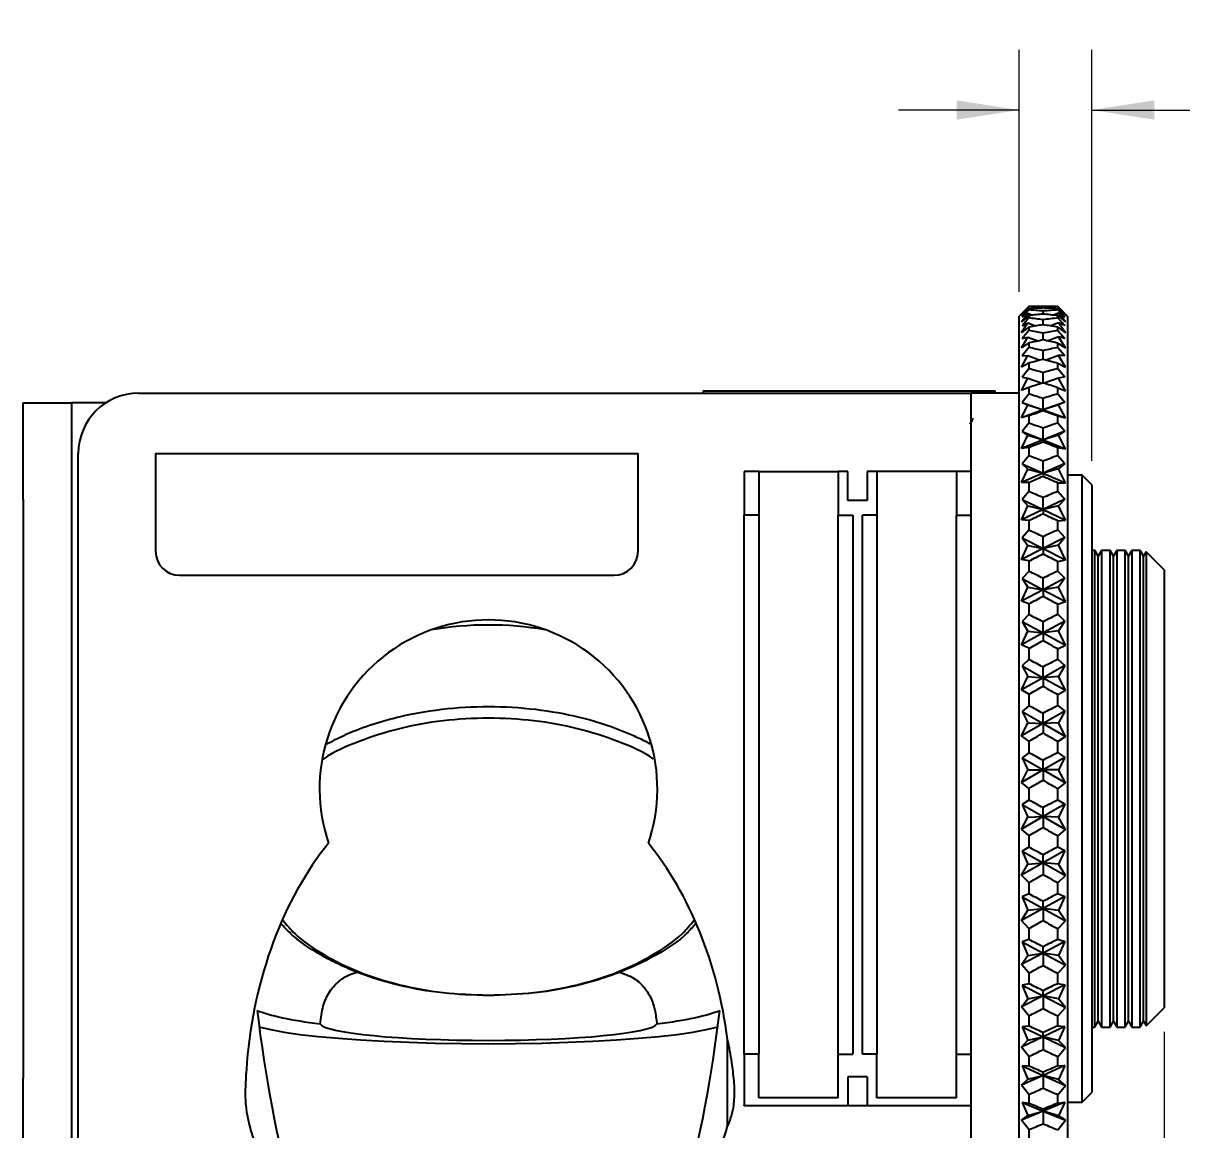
# Model space of a CAD drawing. Header units: inches. Extents: x 2.2 to 21.4, y 0.2 to 16.
# Drawn here: x 13.088 to 15.489, y 6.614 to 8.908 of the extents above; entities that cross this region are included whole.
import ezdxf

# ---------------------------------------------------------------- set-up
doc = ezdxf.new("R2010")
doc.units = ezdxf.units.IN
doc.header["$MEASUREMENT"] = 0
doc.styles.add('SLDTEXTSTYLE0', font='TXT', dxfattribs={"width": 0.75})
doc.dimstyles.new('SLDDIMSTYLE1', dxfattribs={"dimtxt": 0.125, "dimasz": 0.13, "dimexe": 0, "dimexo": 0.0625, "dimgap": 0.03125, "dimtad": 0, "dimtih": 1, "dimtoh": 1, "dimdec": 3, "dimrnd": 1e-09, "dimzin": 4, "dimdsep": 46, "dimtxsty": 'SLDTEXTSTYLE0', "dimsah": 1, "dimcen": 0.09, "dimadec": 0, "dimazin": 1, "dimtfac": 1, "dimtdec": 3, "dimtofl": 0, "dimtmove": 0, "dimatfit": 3, "dimfxl": 1, "dimfrac": 2, "dimtolj": 1, "dimtzin": 12, "dimarcsym": 0})
doc.dimstyles.new('SLDDIMSTYLE2', dxfattribs={"dimtxt": 0.125, "dimasz": 0.13, "dimexe": 0, "dimexo": 0.0625, "dimgap": 0.03125, "dimtad": 0, "dimtih": 1, "dimtoh": 1, "dimdec": 3, "dimrnd": 1e-09, "dimzin": 4, "dimdsep": 46, "dimtxsty": 'SLDTEXTSTYLE0', "dimsah": 1, "dimcen": 0.09, "dimadec": 0, "dimazin": 1, "dimtfac": 1, "dimtdec": 3, "dimtmove": 0, "dimatfit": 0, "dimfxl": 1, "dimfrac": 2, "dimtolj": 1, "dimtzin": 12, "dimarcsym": 0})

# ---------------------------------------------------------------- blocks, each defined once
blk = doc.blocks.new('_D_5')
at = {"color": 7, "linetype": 'Continuous', "lineweight": 18}
for p, q in [((15.4524, 6.8171), (15.4524, 5.89)), ((15.1524, 6.2411), (15.1524, 5.89)), ((15.8214, 6.195), (15.7833, 6.195)), ((15.7833, 6.195), (15.7833, 5.9966)), ((16.4571, 6.195), (16.4952, 6.195)), ((16.4952, 6.195), (16.4952, 5.9966)), ((15.1524, 6.015), (15.4524, 6.015)), ((15.4524, 6.015), (15.6737, 6.015)), ((15.7833, 5.9966), (15.8214, 5.9966)), ((16.4952, 5.9966), (16.4571, 5.9966))]:
    blk.add_line(p, q, dxfattribs=at)
for points in [[(15.1524, 6.015), (15.2824, 5.995), (15.2824, 6.035)], [(15.4524, 6.015), (15.3224, 6.035), (15.3224, 5.995)]]:
    blk.add_solid(points, dxfattribs=at)
at = {"color": 7, "linetype": 'Continuous', "lineweight": 18, "char_height": 0.125, "attachment_point": 1, "style": 'SLDTEXTSTYLE0'}
for s, insert in [('7.62mm', (15.8214, 6.1577)), ('.300in', (15.9102, 5.9707))]:
    blk.add_mtext(s, dxfattribs=dict(at, insert=insert))
blk = doc.blocks.new('_D_6')
at = {"color": 7, "linetype": 'Continuous', "lineweight": 18}
for p, q in [((15.6615, 8.9083), (15.6234, 8.9083)), ((15.6234, 8.9083), (15.6234, 8.7098)), ((16.2973, 8.9083), (16.3354, 8.9083)), ((16.3354, 8.9083), (16.3354, 8.7098)), ((15.1524, 8.3511), (15.1524, 8.8532)), ((15.3024, 8.0011), (15.3024, 8.8532)), ((15.1524, 8.7282), (14.9024, 8.7282)), ((15.3024, 8.7282), (15.5138, 8.7282)), ((15.6234, 8.7098), (15.6615, 8.7098)), ((16.3354, 8.7098), (16.2973, 8.7098))]:
    blk.add_line(p, q, dxfattribs=at)
for points in [[(15.1524, 8.7282), (15.0224, 8.7482), (15.0224, 8.7082)], [(15.3024, 8.7282), (15.4324, 8.7082), (15.4324, 8.7482)]]:
    blk.add_solid(points, dxfattribs=at)
at = {"color": 7, "linetype": 'Continuous', "lineweight": 18, "char_height": 0.125, "attachment_point": 1, "style": 'SLDTEXTSTYLE0'}
for s, insert in [('3.81mm', (15.6615, 8.871)), ('.150in', (15.7503, 8.6839))]:
    blk.add_mtext(s, dxfattribs=dict(at, insert=insert))

msp = doc.modelspace()

# ---------------------------------------------------------------- linework, layer by layer
at = {"color": 7, "linetype": 'Continuous', "lineweight": 25}
for p, q in [((15.1724, 8.3211), (15.1524, 8.3011)), ((15.1568, 8.302), (15.1704, 8.3173)), ((15.1724, 8.3164), (15.1568, 8.302)), ((15.1724, 8.3209), (15.1583, 8.3064)), ((15.1583, 8.3064), (15.1704, 8.3173)), ((15.1724, 8.3137), (15.1583, 8.2985)), ((15.1704, 8.3173), (15.1726, 8.3164)), ((15.2324, 8.3211), (15.1724, 8.3211)), ((15.1724, 8.3211), (15.1724, 8.3209)), ((15.1724, 8.3164), (15.1724, 8.3137)), ((15.2017, 8.3179), (15.2017, 8.3204)), ((15.2017, 8.3052), (15.2017, 8.3117)), ((15.234, 8.3178), (15.2307, 8.3164)), ((15.2524, 8.3011), (15.2324, 8.3211)), ((15.2324, 8.3209), (15.2324, 8.3211)), ((15.2324, 8.3209), (15.2465, 8.3065)), ((15.2324, 8.3138), (15.2324, 8.3163)), ((15.2324, 8.3163), (15.248, 8.3019)), ((15.2324, 8.3138), (15.2465, 8.2987)), ((15.248, 8.3019), (15.234, 8.3178)), ((15.2465, 8.3065), (15.234, 8.3178)), ((15.1524, 8.1411), (15.1524, 8.3011)), ((15.1568, 8.2891), (15.1704, 8.3068)), ((15.1724, 8.3021), (15.1568, 8.2891)), ((15.1568, 8.2669), (15.1704, 8.2867)), ((15.1583, 8.2985), (15.1704, 8.3068)), ((15.1724, 8.2971), (15.1583, 8.2811)), ((15.1583, 8.2811), (15.1704, 8.2867)), ((15.1704, 8.3068), (15.1798, 8.3029)), ((15.1704, 8.2867), (15.1858, 8.2805)), ((15.1724, 8.3021), (15.1724, 8.2971)), ((15.2017, 8.2831), (15.2017, 8.2935)), ((15.234, 8.2872), (15.2175, 8.2805)), ((15.234, 8.3072), (15.2235, 8.3029)), ((15.2324, 8.2972), (15.2324, 8.3019)), ((15.2324, 8.3019), (15.248, 8.2889)), ((15.2324, 8.2972), (15.2465, 8.2814)), ((15.248, 8.2889), (15.234, 8.3072)), ((15.2465, 8.2987), (15.234, 8.3072)), ((15.248, 8.2666), (15.234, 8.2872)), ((15.2465, 8.2814), (15.234, 8.2872)), ((15.2524, 8.3011), (15.2524, 6.3411)), ((15.1724, 8.2783), (15.1568, 8.2669)), ((15.1724, 8.271), (15.1583, 8.2545)), ((15.1724, 8.2783), (15.1724, 8.271)), ((15.2017, 8.2517), (15.2017, 8.266)), ((15.2324, 8.2713), (15.2324, 8.2781)), ((15.2324, 8.2781), (15.248, 8.2666)), ((15.2324, 8.2713), (15.2465, 8.2548)), ((15.1568, 8.2355), (15.1704, 8.2574)), ((15.1724, 8.2453), (15.1568, 8.2355)), ((15.1583, 8.2545), (15.1704, 8.2574)), ((15.1704, 8.2574), (15.191, 8.2494)), ((15.1724, 8.2453), (15.1724, 8.2358)), ((15.234, 8.2578), (15.2124, 8.2494)), ((15.2324, 8.2361), (15.2324, 8.245)), ((15.2324, 8.245), (15.248, 8.2352)), ((15.2324, 8.2361), (15.2465, 8.2193)), ((15.248, 8.2352), (15.234, 8.2578)), ((15.2465, 8.2548), (15.234, 8.2578)), ((15.1568, 8.1954), (15.1704, 8.219)), ((15.1724, 8.2358), (15.1583, 8.2189)), ((15.1583, 8.2189), (15.1704, 8.219)), ((15.1704, 8.219), (15.1955, 8.2096)), ((15.2017, 8.2113), (15.2017, 8.2293)), ((15.234, 8.2194), (15.2078, 8.2096)), ((15.248, 8.195), (15.234, 8.2194)), ((15.2465, 8.2193), (15.234, 8.2194)), ((15.1724, 8.2035), (15.1568, 8.1954)), ((15.1724, 8.1918), (15.1583, 8.1747)), ((15.1724, 8.2035), (15.1724, 8.1918)), ((15.2324, 8.1921), (15.2324, 8.2031)), ((15.2324, 8.2031), (15.248, 8.195)), ((15.2324, 8.1921), (15.2465, 8.1751)), ((15.1568, 8.1468), (15.1704, 8.172)), ((15.1583, 8.1747), (15.1704, 8.172)), ((15.1704, 8.172), (15.1997, 8.1617)), ((15.2017, 8.1623), (15.2017, 8.1839)), ((15.234, 8.1724), (15.2037, 8.1617)), ((15.2465, 8.1751), (15.234, 8.1724)), ((15.248, 8.1464), (15.234, 8.1724)), ((13.3274, 8.1411), (13.9598, 8.1411)), ((14.145, 8.1411), (15.0524, 8.1411)), ((14.4974, 8.1461), (14.4974, 8.1411)), ((14.4974, 8.1461), (14.5474, 8.1461)), ((14.5474, 8.1461), (15.1024, 8.1461)), ((15.0524, 8.0161), (15.0524, 8.1411)), ((15.1524, 8.1411), (15.0524, 8.1411)), ((15.1024, 8.1411), (15.1024, 8.1461)), ((15.1524, 8.0161), (15.1524, 8.1411)), ((15.1724, 8.1531), (15.1568, 8.1468)), ((15.1724, 8.1531), (15.1724, 8.1393)), ((15.2324, 8.1398), (15.2324, 8.1526)), ((15.2324, 8.1526), (15.248, 8.1464)), ((15.2324, 8.1398), (15.2465, 8.1228)), ((13.0881, 7.9211), (13.0881, 8.1211)), ((13.0881, 8.1211), (13.1881, 8.1211)), ((13.1881, 8.1211), (13.1881, 7.9211)), ((13.2247, 8.1211), (13.1881, 8.1211)), ((13.2596, 8.1211), (13.2247, 8.1211)), ((15.1568, 8.0903), (15.1704, 8.1168)), ((15.1724, 8.1393), (15.1583, 8.1222)), ((15.1583, 8.1222), (15.1704, 8.1168)), ((15.1583, 8.1222), (15.2017, 8.1065)), ((15.1704, 8.1168), (15.2017, 8.1065)), ((15.2017, 8.1065), (15.2017, 8.1302)), ((15.2465, 8.1228), (15.2017, 8.1065)), ((15.234, 8.1171), (15.2017, 8.1065)), ((15.2465, 8.1228), (15.234, 8.1171)), ((15.248, 8.0898), (15.234, 8.1171)), ((15.2017, 8.1065), (15.1568, 8.0903)), ((15.1724, 8.0947), (15.1568, 8.0903)), ((15.1724, 8.0947), (15.1724, 8.0791)), ((15.2017, 8.1065), (15.2017, 8.1053)), ((15.2017, 8.1065), (15.248, 8.0898)), ((15.2324, 8.0796), (15.2324, 8.0942)), ((15.2324, 8.0942), (15.248, 8.0898)), ((15.1724, 8.0791), (15.1583, 8.062)), ((15.2017, 8.0445), (15.2017, 8.0687)), ((15.2324, 8.0796), (15.2465, 8.0626)), ((15.1568, 8.0264), (15.1704, 8.0539)), ((15.2017, 8.0445), (15.1568, 8.0264)), ((15.1583, 8.062), (15.1704, 8.0539)), ((15.1583, 8.062), (15.2017, 8.0445)), ((15.1704, 8.0539), (15.2017, 8.0445)), ((15.2465, 8.0626), (15.2017, 8.0445)), ((15.234, 8.0542), (15.2017, 8.0445)), ((15.2017, 8.0445), (15.2017, 8.0407)), ((15.2017, 8.0445), (15.248, 8.0258)), ((15.2465, 8.0626), (15.234, 8.0542)), ((15.248, 8.0258), (15.234, 8.0542)), ((15.1724, 8.0289), (15.1568, 8.0264)), ((15.1724, 8.0289), (15.1724, 8.0115)), ((15.2324, 8.012), (15.2324, 8.0283)), ((15.2324, 8.0283), (15.248, 8.0258)), ((13.2024, 6.7537), (13.2024, 8.0161)), ((13.3624, 8.0161), (13.3624, 7.8136)), ((13.3624, 8.0161), (14.3624, 8.0161)), ((14.3624, 7.8136), (14.3624, 8.0161)), ((15.0524, 6.7535), (15.0524, 8.0161)), ((15.0524, 7.9786), (15.0524, 8.0161)), ((15.1524, 6.7535), (15.1524, 8.0161)), ((15.1724, 8.0115), (15.1583, 7.9947)), ((15.2017, 7.9755), (15.2017, 8)), ((15.2324, 8.012), (15.2465, 7.9954)), ((14.6124, 7.9786), (14.5824, 7.9786)), ((14.5824, 7.9786), (14.5824, 7.8886)), ((14.6124, 7.9786), (14.6124, 7.8886)), ((14.6124, 7.9786), (14.7774, 7.9786)), ((14.7774, 7.9786), (14.7774, 7.8886)), ((14.7974, 7.9786), (14.7774, 7.9786)), ((14.7974, 7.9186), (14.7974, 7.9786)), ((14.8374, 7.9786), (14.8374, 7.9186)), ((15.0524, 7.9786), (14.8374, 7.9786)), ((14.8574, 7.9786), (14.8574, 7.8886)), ((15.0224, 7.9786), (15.0224, 7.8886)), ((15.1568, 7.9557), (15.1704, 7.984)), ((15.2017, 7.9755), (15.1568, 7.9557)), ((15.1583, 7.9947), (15.1704, 7.984)), ((15.1583, 7.9947), (15.2017, 7.9755)), ((15.1704, 7.984), (15.2017, 7.9755)), ((15.2465, 7.9954), (15.2017, 7.9755)), ((15.234, 7.9843), (15.2017, 7.9755)), ((15.2017, 7.9755), (15.2017, 7.9691)), ((15.2017, 7.9755), (15.248, 7.955)), ((15.2465, 7.9954), (15.234, 7.9843)), ((15.248, 7.955), (15.234, 7.9843)), ((15.1724, 7.9562), (15.1568, 7.9557)), ((15.1724, 7.9562), (15.1724, 7.9372)), ((15.2324, 7.9379), (15.2324, 7.9555)), ((15.2324, 7.9555), (15.248, 7.955)), ((15.2824, 7.9711), (15.2524, 7.9711)), ((15.3024, 7.9511), (15.2824, 7.9711)), ((15.2824, 6.6711), (15.2824, 7.9711)), ((15.3024, 7.9511), (15.3024, 6.6911)), ((15.1724, 7.9372), (15.1583, 7.9209)), ((15.2017, 7.9003), (15.2017, 7.9248)), ((15.2324, 7.9379), (15.2465, 7.9216)), ((13.0881, 7.9211), (13.0881, 6.7211)), ((13.1881, 7.9211), (13.1881, 6.7211)), ((14.8374, 7.9186), (14.7974, 7.9186)), ((15.1568, 7.8789), (15.1704, 7.9077)), ((15.2017, 7.9003), (15.1568, 7.8789)), ((15.1583, 7.9209), (15.1704, 7.9077)), ((15.1583, 7.9209), (15.2017, 7.9003)), ((15.1704, 7.9077), (15.2017, 7.9003)), ((15.2465, 7.9216), (15.2017, 7.9003)), ((15.234, 7.9079), (15.2017, 7.9003)), ((15.2017, 7.9003), (15.2017, 7.8914)), ((15.2017, 7.9003), (15.248, 7.8782)), ((15.2465, 7.9216), (15.234, 7.9079)), ((15.248, 7.8782), (15.234, 7.9079)), ((14.5824, 7.8786), (14.5824, 7.8886)), ((14.6124, 7.8886), (14.5824, 7.8886)), ((14.5824, 6.7806), (14.5824, 7.8786)), ((14.6124, 7.8886), (14.6124, 7.8786)), ((14.6124, 7.8786), (14.6124, 6.7806)), ((14.7774, 7.8786), (14.7774, 7.8886)), ((14.7774, 7.8886), (14.8074, 7.8886)), ((14.7774, 6.7806), (14.7774, 7.8786)), ((14.8074, 7.8886), (14.8074, 7.8786)), ((14.8074, 7.8786), (14.8074, 6.7806)), ((14.8274, 7.8786), (14.8274, 7.8886)), ((14.8574, 7.8886), (14.8274, 7.8886)), ((14.8274, 6.7806), (14.8274, 7.8786)), ((14.8574, 7.8886), (14.8574, 7.8786)), ((14.8574, 7.8786), (14.8574, 6.7806)), ((15.0224, 7.8786), (15.0224, 7.8886)), ((15.0224, 7.8886), (15.0524, 7.8886)), ((15.0224, 6.7806), (15.0224, 7.8786)), ((15.1724, 7.8774), (15.1568, 7.8789)), ((15.1724, 7.8774), (15.1724, 7.8571)), ((15.2324, 7.8767), (15.248, 7.8782)), ((15.2324, 7.8577), (15.2324, 7.8767)), ((15.1724, 7.8571), (15.1583, 7.8414)), ((15.2324, 7.8577), (15.2465, 7.8421)), ((15.1583, 7.8414), (15.1704, 7.8257)), ((15.1583, 7.8414), (15.2017, 7.8194)), ((15.2017, 7.8194), (15.2017, 7.8437)), ((15.2465, 7.8421), (15.2017, 7.8194)), ((15.2465, 7.8421), (15.234, 7.8259)), ((15.1568, 7.7967), (15.1704, 7.8257)), ((15.2017, 7.8194), (15.1568, 7.7967)), ((15.1704, 7.8257), (15.2017, 7.8194)), ((15.234, 7.8259), (15.2017, 7.8194)), ((15.2017, 7.8194), (15.2017, 7.8081)), ((15.2017, 7.8194), (15.248, 7.7959)), ((15.248, 7.7959), (15.234, 7.8259)), ((15.3092, 7.8151), (15.3024, 7.8151)), ((15.3162, 7.8031), (15.3092, 7.8151)), ((15.3092, 6.8271), (15.3092, 7.8151)), ((15.3231, 7.8151), (15.3162, 7.8031)), ((15.3405, 7.8151), (15.3231, 7.8151)), ((15.3231, 7.8151), (15.3231, 7.3211)), ((15.3474, 7.8031), (15.3405, 7.8151)), ((15.3405, 6.8271), (15.3405, 7.8151)), ((15.3543, 7.8151), (15.3474, 7.8031)), ((15.3717, 7.8151), (15.3543, 7.8151)), ((15.3543, 7.8151), (15.3543, 7.3211)), ((15.3787, 7.8031), (15.3717, 7.8151)), ((15.3717, 6.8271), (15.3717, 7.8151)), ((15.3856, 7.8151), (15.3787, 7.8031)), ((15.403, 7.8151), (15.3856, 7.8151)), ((15.3856, 7.8151), (15.3856, 7.3211)), ((15.4099, 7.8031), (15.403, 7.8151)), ((15.403, 6.8271), (15.403, 7.8151)), ((15.4152, 7.8123), (15.4099, 7.8031)), ((15.4524, 7.7751), (15.4152, 7.8123)), ((15.4152, 7.8123), (15.4152, 7.3211)), ((15.1724, 7.7933), (15.1568, 7.7967)), ((15.1724, 7.7933), (15.1724, 7.7717)), ((15.2324, 7.7925), (15.248, 7.7959)), ((15.2324, 7.7724), (15.2324, 7.7925)), ((15.3162, 6.8391), (15.3162, 7.8031)), ((15.3474, 6.8391), (15.3474, 7.8031)), ((15.3787, 6.8391), (15.3787, 7.8031)), ((15.4099, 6.8391), (15.4099, 7.8031)), ((13.4124, 7.7636), (14.3124, 7.7636)), ((15.1724, 7.7717), (15.1583, 7.7568)), ((15.1583, 7.7568), (15.1704, 7.7389)), ((15.1583, 7.7568), (15.2017, 7.7337)), ((15.2017, 7.7337), (15.2017, 7.7577)), ((15.2465, 7.7575), (15.2017, 7.7337)), ((15.2324, 7.7724), (15.2465, 7.7575)), ((15.2465, 7.7575), (15.234, 7.7391)), ((15.4524, 7.7751), (15.4524, 7.3211)), ((15.1568, 7.7099), (15.1704, 7.7389)), ((15.2017, 7.7337), (15.1568, 7.7099)), ((15.1704, 7.7389), (15.2017, 7.7337)), ((15.234, 7.7391), (15.2017, 7.7337)), ((15.2017, 7.7337), (15.2017, 7.7201)), ((15.2017, 7.7337), (15.248, 7.7091)), ((15.248, 7.7091), (15.234, 7.7391)), ((15.1724, 7.7046), (15.1568, 7.7099)), ((15.2324, 7.7038), (15.248, 7.7091)), ((15.1724, 7.7046), (15.1724, 7.6821)), ((15.2324, 7.6828), (15.2324, 7.7038)), ((15.1724, 7.6821), (15.1583, 7.668)), ((15.1583, 7.668), (15.1704, 7.648)), ((15.1583, 7.668), (15.2017, 7.6441)), ((15.2465, 7.6688), (15.2017, 7.6441)), ((15.2017, 7.6441), (15.2017, 7.6674)), ((15.2324, 7.6828), (15.2465, 7.6688)), ((15.2465, 7.6688), (15.234, 7.6482)), ((15.1568, 7.6194), (15.1704, 7.648)), ((15.2017, 7.6441), (15.1568, 7.6194)), ((15.1704, 7.648), (15.2017, 7.6441)), ((15.234, 7.6482), (15.2017, 7.6441)), ((15.2017, 7.6441), (15.2017, 7.6283)), ((15.2017, 7.6441), (15.248, 7.6186)), ((15.248, 7.6186), (15.234, 7.6482)), ((15.1724, 7.6123), (15.1568, 7.6194)), ((15.1724, 7.6123), (15.1724, 7.5889)), ((15.2324, 7.6114), (15.248, 7.6186)), ((15.1724, 7.5889), (15.1583, 7.5759)), ((15.2324, 7.5897), (15.2324, 7.6114)), ((15.2324, 7.5897), (15.2465, 7.5767)), ((15.1583, 7.5759), (15.1704, 7.554)), ((15.1583, 7.5759), (15.2017, 7.5513)), ((15.2465, 7.5767), (15.2017, 7.5513)), ((15.2017, 7.5513), (15.2017, 7.5737)), ((15.2465, 7.5767), (15.234, 7.5541)), ((15.1568, 7.526), (15.1704, 7.554)), ((15.2017, 7.5513), (15.1568, 7.526)), ((15.1704, 7.554), (15.2017, 7.5513)), ((15.234, 7.5541), (15.2017, 7.5513)), ((15.2017, 7.5513), (15.2017, 7.5336)), ((15.2017, 7.5513), (15.248, 7.5252)), ((15.248, 7.5252), (15.234, 7.5541)), ((15.1724, 7.5171), (15.1568, 7.526)), ((15.1724, 7.5171), (15.1724, 7.4932)), ((15.2324, 7.5162), (15.248, 7.5252)), ((15.2324, 7.494), (15.2324, 7.5162)), ((15.1724, 7.4932), (15.1583, 7.4813)), ((15.2324, 7.494), (15.2465, 7.4821)), ((15.1583, 7.4813), (15.1704, 7.4578)), ((15.1583, 7.4813), (15.2017, 7.4564)), ((15.2465, 7.4821), (15.2017, 7.4564)), ((15.2017, 7.4564), (15.2017, 7.4777)), ((15.2465, 7.4821), (15.234, 7.4579)), ((15.1568, 7.4306), (15.1704, 7.4578)), ((15.2017, 7.4564), (15.1568, 7.4306)), ((15.1704, 7.4578), (15.2017, 7.4564)), ((15.234, 7.4579), (15.2017, 7.4564)), ((15.2017, 7.4564), (15.2017, 7.4368)), ((15.2017, 7.4564), (15.248, 7.4298)), ((15.248, 7.4298), (15.234, 7.4579)), ((15.1724, 7.42), (15.1568, 7.4306)), ((15.1724, 7.42), (15.1724, 7.3958)), ((15.2324, 7.4192), (15.248, 7.4298)), ((15.1724, 7.3958), (15.1583, 7.3852)), ((15.2324, 7.3966), (15.2324, 7.4192)), ((15.2324, 7.3966), (15.2465, 7.386)), ((15.1583, 7.3852), (15.1704, 7.3603)), ((15.1583, 7.3852), (15.2017, 7.3601)), ((15.2465, 7.386), (15.2017, 7.3601)), ((15.2017, 7.3601), (15.2017, 7.3801)), ((15.2465, 7.386), (15.234, 7.3603)), ((15.1568, 7.3342), (15.1704, 7.3603)), ((15.2017, 7.3601), (15.1568, 7.3342)), ((15.1704, 7.3603), (15.2017, 7.3601)), ((15.234, 7.3603), (15.2017, 7.3601)), ((15.2017, 7.3601), (15.2017, 7.3389)), ((15.2017, 7.3601), (15.248, 7.3334)), ((15.248, 7.3334), (15.234, 7.3603)), ((15.1724, 7.322), (15.1568, 7.3342)), ((15.2324, 7.3212), (15.248, 7.3334)), ((15.1724, 7.322), (15.1724, 7.2977)), ((15.2324, 7.2985), (15.2324, 7.3212)), ((15.3231, 7.3211), (15.3231, 6.8271)), ((15.3543, 7.3211), (15.3543, 6.8271)), ((15.3856, 7.3211), (15.3856, 6.8271)), ((15.4152, 7.3211), (15.4152, 6.8299)), ((15.4524, 7.3211), (15.4524, 6.8671)), ((15.1724, 7.2977), (15.1583, 7.2884)), ((15.1583, 7.2884), (15.1704, 7.2623)), ((15.1583, 7.2884), (15.2017, 7.2635)), ((15.2465, 7.2893), (15.2017, 7.2635)), ((15.2017, 7.2635), (15.2017, 7.282)), ((15.2324, 7.2985), (15.2465, 7.2893)), ((15.2465, 7.2893), (15.234, 7.2623)), ((15.2017, 7.2635), (15.1568, 7.2377)), ((15.1568, 7.2377), (15.1704, 7.2623)), ((15.1704, 7.2623), (15.2017, 7.2635)), ((15.2017, 7.2635), (15.2017, 7.2408)), ((15.2017, 7.2635), (15.248, 7.2368)), ((15.234, 7.2623), (15.2017, 7.2635)), ((15.248, 7.2368), (15.234, 7.2623)), ((15.1724, 7.224), (15.1568, 7.2377)), ((15.2324, 7.2231), (15.248, 7.2368)), ((15.1724, 7.224), (15.1724, 7.1998)), ((15.2324, 7.2006), (15.2324, 7.2231)), ((15.1724, 7.1998), (15.1583, 7.192)), ((15.1583, 7.192), (15.1704, 7.165)), ((15.1583, 7.192), (15.2017, 7.1674)), ((15.2465, 7.1928), (15.2017, 7.1674)), ((15.2017, 7.1674), (15.2017, 7.1842)), ((15.2324, 7.2006), (15.2465, 7.1928)), ((15.2465, 7.1928), (15.234, 7.1649)), ((15.2017, 7.1674), (15.1568, 7.1419)), ((15.1568, 7.1419), (15.1704, 7.165)), ((15.1704, 7.165), (15.2017, 7.1674)), ((15.2017, 7.1674), (15.2017, 7.1435)), ((15.2017, 7.1674), (15.248, 7.1411)), ((15.234, 7.1649), (15.2017, 7.1674)), ((15.248, 7.1411), (15.234, 7.1649)), ((15.1724, 7.1269), (15.1568, 7.1419)), ((15.2324, 7.1261), (15.248, 7.1411)), ((15.1724, 7.1269), (15.1724, 7.1031)), ((15.2324, 7.1039), (15.2324, 7.1261)), ((15.1724, 7.1031), (15.1583, 7.0968)), ((15.1583, 7.0968), (15.1704, 7.0691)), ((15.1583, 7.0968), (15.2017, 7.0728)), ((15.2465, 7.0976), (15.2017, 7.0728)), ((15.2017, 7.0728), (15.2017, 7.0878)), ((15.2324, 7.1039), (15.2465, 7.0976)), ((15.2465, 7.0976), (15.234, 7.069)), ((15.2017, 7.0728), (15.1568, 7.0479)), ((15.1568, 7.0479), (15.1704, 7.0691)), ((15.1704, 7.0691), (15.2017, 7.0728)), ((15.234, 7.069), (15.2017, 7.0728)), ((15.2017, 7.0728), (15.2017, 7.0479)), ((15.2017, 7.0728), (15.248, 7.0471)), ((15.248, 7.0471), (15.234, 7.069)), ((15.1724, 7.0317), (15.1568, 7.0479)), ((15.2324, 7.0309), (15.248, 7.0471)), ((15.1724, 7.0317), (15.1724, 7.0085)), ((15.2324, 7.0092), (15.2324, 7.0309)), ((15.1724, 7.0085), (15.1583, 7.0038)), ((15.1583, 7.0038), (15.1704, 6.9757)), ((15.1583, 7.0038), (15.2017, 6.9806)), ((15.2465, 7.0046), (15.2017, 6.9806)), ((15.2017, 6.9806), (15.2017, 6.9936)), ((15.2324, 7.0092), (15.2465, 7.0046)), ((15.2465, 7.0046), (15.234, 6.9755)), ((15.2017, 6.9806), (15.1568, 6.9565)), ((15.1568, 6.9565), (15.1704, 6.9757)), ((15.1704, 6.9757), (15.2017, 6.9806)), ((15.234, 6.9755), (15.2017, 6.9806)), ((15.2017, 6.9806), (15.2017, 6.9549)), ((15.2017, 6.9806), (15.248, 6.9557)), ((15.248, 6.9557), (15.234, 6.9755)), ((15.1724, 6.9393), (15.1568, 6.9565)), ((15.1724, 6.9393), (15.1724, 6.9169)), ((15.2324, 6.9385), (15.248, 6.9557)), ((15.1724, 6.9169), (15.1583, 6.9139)), ((15.2324, 6.9176), (15.2324, 6.9385)), ((15.2324, 6.9176), (15.2465, 6.9146)), ((15.2017, 6.8916), (15.1568, 6.8687)), ((15.1583, 6.9139), (15.1704, 6.8856)), ((15.1583, 6.9139), (15.2017, 6.8916)), ((15.1704, 6.8856), (15.2017, 6.8916)), ((15.2465, 6.9146), (15.2017, 6.8916)), ((15.2017, 6.8916), (15.2017, 6.9026)), ((15.234, 6.8854), (15.2017, 6.8916)), ((15.2017, 6.8916), (15.2017, 6.8654)), ((15.2017, 6.8916), (15.248, 6.8679)), ((15.2465, 6.9146), (15.234, 6.8854)), ((15.1568, 6.8687), (15.1704, 6.8856)), ((15.1724, 6.8505), (15.1568, 6.8687)), ((15.2324, 6.8498), (15.248, 6.8679)), ((15.248, 6.8679), (15.234, 6.8854)), ((15.1724, 6.8505), (15.1724, 6.8292)), ((15.2324, 6.8299), (15.2324, 6.8498)), ((15.4152, 6.8299), (15.4524, 6.8671)), ((15.1724, 6.8292), (15.1583, 6.8278)), ((15.1583, 6.8278), (15.1704, 6.7997)), ((15.1583, 6.8278), (15.2017, 6.8068)), ((15.2465, 6.8285), (15.2017, 6.8068)), ((15.2324, 6.8299), (15.2465, 6.8285)), ((15.2465, 6.8285), (15.234, 6.7994)), ((15.3024, 6.8271), (15.3092, 6.8271)), ((15.3092, 6.8271), (15.3162, 6.8391)), ((15.3162, 6.8391), (15.3231, 6.8271)), ((15.3231, 6.8271), (15.3405, 6.8271)), ((15.3405, 6.8271), (15.3474, 6.8391)), ((15.3474, 6.8391), (15.3543, 6.8271)), ((15.3543, 6.8271), (15.3717, 6.8271)), ((15.3717, 6.8271), (15.3787, 6.8391)), ((15.3787, 6.8391), (15.3856, 6.8271)), ((15.3856, 6.8271), (15.403, 6.8271)), ((15.403, 6.8271), (15.4099, 6.8391)), ((15.4099, 6.8391), (15.4152, 6.8299)), ((14.5479, 6.6214), (14.5479, 6.8014)), ((15.2017, 6.8068), (15.1568, 6.7852)), ((15.1568, 6.7852), (15.1704, 6.7997)), ((15.1704, 6.7997), (15.2017, 6.8068)), ((15.2017, 6.8068), (15.2017, 6.8156)), ((15.234, 6.7994), (15.2017, 6.8068)), ((15.2017, 6.8068), (15.2017, 6.7804)), ((15.2017, 6.8068), (15.248, 6.7844)), ((15.248, 6.7844), (15.234, 6.7994)), ((14.5824, 6.7706), (14.5824, 6.7806)), ((14.6124, 6.7806), (14.6124, 6.7706)), ((14.7774, 6.7706), (14.7774, 6.7806)), ((14.8074, 6.7806), (14.8074, 6.7706)), ((14.8274, 6.7706), (14.8274, 6.7806)), ((14.8574, 6.7806), (14.8574, 6.7706)), ((15.0224, 6.7706), (15.0224, 6.7806)), ((15.1724, 6.7663), (15.1568, 6.7852)), ((15.2324, 6.7656), (15.248, 6.7844)), ((13.2024, 6.4864), (13.2024, 6.7537)), ((14.6124, 6.7706), (14.5824, 6.7706)), ((14.5824, 6.7706), (14.5824, 6.7537)), ((14.5824, 6.7537), (14.5824, 6.6653)), ((14.6124, 6.6806), (14.6124, 6.7706)), ((14.7774, 6.7706), (14.8074, 6.7706)), ((14.7774, 6.6806), (14.7774, 6.7706)), ((14.8574, 6.7706), (14.8274, 6.7706)), ((14.8574, 6.6806), (14.8574, 6.7706)), ((15.0224, 6.7706), (15.0524, 6.7706)), ((15.0224, 6.6806), (15.0224, 6.7706)), ((15.0524, 6.6651), (15.0524, 6.7535)), ((15.1524, 6.6651), (15.1524, 6.7535)), ((15.1724, 6.7663), (15.1724, 6.7462)), ((15.2465, 6.7472), (15.2017, 6.727)), ((15.2324, 6.7469), (15.2324, 6.7656)), ((15.2324, 6.7469), (15.2465, 6.7472)), ((15.2465, 6.7472), (15.234, 6.7185)), ((14.7974, 6.7236), (14.7974, 6.6636)), ((14.8374, 6.7236), (14.7974, 6.7236)), ((14.8374, 6.7236), (14.8374, 6.6636)), ((15.2017, 6.727), (15.1568, 6.7068)), ((15.1724, 6.7462), (15.1583, 6.7465)), ((15.1583, 6.7465), (15.1704, 6.7188)), ((15.1583, 6.7465), (15.2017, 6.727)), ((15.1704, 6.7188), (15.2017, 6.727)), ((15.2017, 6.727), (15.2017, 6.7334)), ((15.234, 6.7185), (15.2017, 6.727)), ((15.2017, 6.727), (15.2017, 6.7005)), ((15.2017, 6.727), (15.248, 6.7061)), ((13.0881, 6.5211), (13.0881, 6.7211)), ((13.1881, 6.7211), (13.1881, 6.5211)), ((15.1568, 6.7068), (15.1704, 6.7188)), ((15.1724, 6.6874), (15.1568, 6.7068)), ((15.2324, 6.6868), (15.248, 6.7061)), ((15.248, 6.7061), (15.234, 6.7185)), ((14.7774, 6.6806), (14.6124, 6.6806)), ((15.0224, 6.6806), (14.8574, 6.6806)), ((15.1724, 6.6874), (15.1724, 6.6688)), ((15.2324, 6.6694), (15.2324, 6.6868)), ((15.2824, 6.6711), (15.3024, 6.6911)), ((14.5824, 6.6636), (14.5824, 6.6653)), ((14.7974, 6.6636), (14.5824, 6.6636)), ((14.8374, 6.6636), (14.7974, 6.6636)), ((15.0524, 6.6636), (14.8374, 6.6636)), ((15.0524, 6.3667), (15.0524, 6.6651)), ((15.1524, 6.3667), (15.1524, 6.6651)), ((15.2017, 6.6529), (15.1568, 6.6344)), ((15.1724, 6.6688), (15.1583, 6.6708)), ((15.1583, 6.6708), (15.1704, 6.6437)), ((15.1583, 6.6708), (15.2017, 6.6529)), ((15.1704, 6.6437), (15.2017, 6.6529)), ((15.2465, 6.6714), (15.2017, 6.6529)), ((15.2017, 6.6529), (15.2017, 6.657)), ((15.234, 6.6434), (15.2017, 6.6529)), ((15.2017, 6.6529), (15.2017, 6.6267)), ((15.2017, 6.6529), (15.248, 6.6338)), ((15.2324, 6.6694), (15.2465, 6.6714)), ((15.2465, 6.6714), (15.234, 6.6434)), ((15.2524, 6.6711), (15.2824, 6.6711)), ((15.1568, 6.6344), (15.1704, 6.6437)), ((15.1724, 6.6146), (15.1568, 6.6344)), ((15.2324, 6.614), (15.248, 6.6338)), ((15.248, 6.6338), (15.234, 6.6434)), ((15.1724, 6.6146), (15.1724, 6.5976))]:
    msp.add_line(p, q, dxfattribs=at)
at = {"color": 7, "linetype": 'Continuous', "lineweight": 25, "flags": 128}
msp.add_lwpolyline([(13.5773, 6.8277), (13.5792, 6.8271), (13.6013, 6.8218), (13.6289, 6.8167), (13.6618, 6.812), (13.6994, 6.8077), (13.7414, 6.8038), (13.7871, 6.8005), (13.8362, 6.7977), (13.8879, 6.7955), (13.9416, 6.7939), (13.9967, 6.7929), (14.0524, 6.7926), (14.1082, 6.7929), (14.1632, 6.7939), (14.217, 6.7955), (14.2686, 6.7977), (14.3177, 6.8005), (14.3635, 6.8038), (14.4054, 6.8077), (14.4431, 6.812), (14.4759, 6.8167), (14.5035, 6.8218), (14.5256, 6.8271), (14.5276, 6.8277)], dxfattribs=at)
at = {"color": 7, "linetype": 'Continuous', "lineweight": 25}
for centre, radius, start, end in [((13.3274, 8.0161), 0.125, 90, 180), ((13.4124, 7.8136), 0.05, 180, 270), ((14.3124, 7.8136), 0.05, 270, 0), ((14.0524, 7.3211), 0.35, 341.187, 198.813), ((14.0524, 6.9603), 0.7003, 80.3582, 99.7384), ((13.8482, 6.6983), 0.3007, 186.3047, 227.7883), ((14.4026, 6.6882), 0.1599, 335.3, 351.7551), ((14.2439, 6.7073), 0.3159, 312.8262, 344.2231)]:
    msp.add_arc(centre, radius, start, end, dxfattribs=at)
for centre, major_axis, ratio, start_param, end_param in [((12.9046, 7.3211), (2.9418, 0.79), 0.208406, 0.620808, 0.63651), ((12.8061, 7.3211), (2.943, 0.881), 0.160773, 0.573308, 0.590164), ((12.9046, 7.3211), (2.9415, 0.7273), 0.233324, 0.619091, 0.634792), ((17.4988, 7.3211), (2.9418, -0.79), 0.208406, 2.504289, 2.520784), ((17.5973, 7.3211), (2.943, -0.881), 0.160773, 2.550577, 2.568285), ((17.4988, 7.3211), (2.9415, -0.7273), 0.233324, 2.506006, 2.522502), ((12.8061, 7.3211), (2.9438, 0.9206), 0.132692, 0.579929, 0.596786), ((12.9046, 7.3211), (2.9416, 0.6562), 0.256532, 0.619555, 0.635256), ((17.5973, 7.3211), (2.9438, -0.9206), 0.132692, 2.543956, 2.561664), ((17.4988, 7.3211), (2.9416, -0.6562), 0.256532, 2.505542, 2.522037), ((12.8061, 7.3211), (2.9447, 0.952), 0.103925, 0.587813, 0.604669), ((12.9046, 7.3211), (2.942, 0.5768), 0.277665, 0.622335, 0.638036), ((17.5973, 7.3211), (2.9447, -0.952), 0.103925, 2.536073, 2.55378), ((17.4988, 7.3211), (2.942, -0.5768), 0.277665, 2.502762, 2.519258), ((12.8061, 7.3211), (2.9455, 0.9755), 0.074656, 0.596678, 0.613535), ((17.5973, 7.3211), (2.9455, -0.9755), 0.074656, 2.527207, 2.544915), ((17.4988, 7.3211), (2.9428, -0.4895), 0.296324, 2.497626, 2.514121), ((12.9046, 7.3211), (2.9428, 0.4895), 0.296324, 0.627471, 0.643172), ((12.8061, 7.3211), (2.946, 0.9912), 0.045046, 0.606245, 0.623101), ((12.9046, 7.3211), (2.9438, 0.3948), 0.312097, 0.634882, 0.650583), ((17.5973, 7.3211), (2.946, -0.9912), 0.045046, 2.517641, 2.535348), ((17.4988, 7.3211), (2.9438, -0.3948), 0.312097, 2.490215, 2.506711), ((12.8061, 7.3211), (2.9463, 0.999), 0.015239, 0.616232, 0.633088), ((17.5973, 7.3211), (2.9463, -0.999), 0.015239, 2.507653, 2.525361), ((17.4988, 7.3211), (2.9448, -0.2939), 0.324586, 2.480758, 2.497253), ((12.9046, 7.3211), (2.9448, 0.2939), 0.324586, 0.64434, 0.660041), ((12.8061, 7.3211), (2.9463, 0.9991), 0.014635, 5.639968, 5.656824), ((17.5973, 7.3211), (2.9463, -0.9991), 0.014635, 3.767954, 3.785661), ((12.9046, 7.3211), (2.9457, 0.1878), 0.333434, 0.655459, 0.67116), ((17.4988, 7.3211), (2.9457, -0.1878), 0.333434, 2.469639, 2.486134), ((12.8061, 7.3211), (2.946, 0.9914), 0.044445, 5.629975, 5.646831), ((17.5973, 7.3211), (2.946, -0.9914), 0.044445, 3.777947, 3.795654), ((12.9046, 7.3211), (2.9463, 0.0785), 0.338368, 0.667707, 0.683408), ((17.4988, 7.3211), (2.9463, -0.0785), 0.338368, 2.45739, 2.473886), ((12.8061, 7.3211), (2.9455, 0.9759), 0.07406, 5.620397, 5.637253), ((17.5973, 7.3211), (2.9455, -0.9759), 0.07406, 3.787525, 3.805232), ((12.9046, 7.3211), (2.9464, -0.0324), 0.339225, 0.680444, 0.696145), ((17.4988, 7.3211), (2.9464, 0.0324), 0.339225, 2.444653, 2.461149), ((12.8061, 7.3211), (2.9447, 0.9526), 0.103337, 5.611515, 5.628371), ((17.5973, 7.3211), (2.9447, -0.9526), 0.103337, 3.796407, 3.814114), ((12.9046, 7.3211), (2.946, -0.1426), 0.335977, 0.692978, 0.70868), ((17.4988, 7.3211), (2.946, 0.1426), 0.335977, 2.432119, 2.448614), ((12.8061, 7.3211), (2.9439, 0.9213), 0.132116, 5.603608, 5.620465), ((17.5973, 7.3211), (2.9439, -0.9213), 0.132116, 3.804313, 3.82202), ((12.9046, 7.3211), (2.9452, -0.2502), 0.328731, 0.70464, 0.720341), ((17.4988, 7.3211), (2.9452, 0.2502), 0.328731, 2.420457, 2.436953), ((12.8061, 7.3211), (2.943, 0.8819), 0.160214, 5.596959, 5.613815), ((17.5973, 7.3211), (2.943, -0.8819), 0.160214, 3.810962, 3.82867), ((12.9046, 7.3211), (2.9442, -0.3535), 0.31772, 0.714845, 0.730546), ((17.4988, 7.3211), (2.9442, 0.3535), 0.31772, 2.410252, 2.426748), ((12.8061, 7.3211), (2.9422, 0.8342), 0.187413, 5.591841, 5.608698), ((17.5973, 7.3211), (2.9422, -0.8342), 0.187413, 3.81608, 3.833788), ((12.9046, 7.3211), (2.9432, -0.4509), 0.303268, 0.723145, 0.738846), ((17.4988, 7.3211), (2.9432, 0.4509), 0.303268, 2.401952, 2.418448), ((12.8061, 7.3211), (2.9417, 0.7783), 0.213463, 5.588516, 5.605372), ((17.5973, 7.3211), (2.9417, -0.7783), 0.213463, 3.819406, 3.837113), ((12.9046, 7.3211), (2.9423, -0.5414), 0.285761, 0.729247, 0.744948), ((17.4988, 7.3211), (2.9423, 0.5414), 0.285761, 2.395851, 2.412346), ((12.8061, 7.3211), (2.9415, 0.7139), 0.238069, 5.587216, 5.604073), ((17.5973, 7.3211), (2.9415, -0.7139), 0.238069, 3.820705, 3.838412), ((12.9046, 7.3211), (2.9417, -0.6241), 0.265609, 0.733009, 0.74871), ((17.4988, 7.3211), (2.9417, 0.6241), 0.265609, 2.392088, 2.408583), ((12.8061, 7.3211), (2.9416, 0.6411), 0.260897, 5.588131, 5.604988), ((17.5973, 7.3211), (2.9416, -0.6411), 0.260897, 3.81979, 3.837497), ((12.9046, 7.3211), (2.9415, -0.6987), 0.243218, 0.734426, 0.750128), ((17.4988, 7.3211), (2.9415, 0.6987), 0.243218, 2.390671, 2.407166), ((12.8061, 7.3211), (2.9421, 0.5601), 0.281572, 5.591378, 5.608235), ((17.5973, 7.3211), (2.9421, -0.5601), 0.281572, 3.816543, 3.834251), ((14.0524, 6.6711), (0, 0.7128), 0.707107, 0.717289, 1.45471), ((14.0524, 6.6711), (0, 0.7128), 0.707107, 4.896151, 5.565896), ((12.9046, 7.3211), (2.9416, -0.7649), 0.21897, 0.733597, 0.749298), ((17.4988, 7.3211), (2.9416, 0.7649), 0.21897, 2.391501, 2.407996), ((12.8061, 7.3211), (2.943, 0.4713), 0.299692, 5.596976, 5.613832), ((17.5973, 7.3211), (2.943, -0.4713), 0.299692, 3.810945, 3.828653), ((12.9046, 7.3211), (2.9421, -0.8227), 0.193209, 0.730695, 0.746396), ((17.4988, 7.3211), (2.9421, 0.8227), 0.193209, 2.394402, 2.410898), ((12.8061, 7.3211), (2.944, 0.3753), 0.314845, 5.604816, 5.621672), ((17.5973, 7.3211), (2.944, -0.3753), 0.314845, 3.803106, 3.820813), ((12.9046, 7.3211), (2.9428, -0.8722), 0.166238, 0.725947, 0.741648), ((17.4988, 7.3211), (2.9428, 0.8722), 0.166238, 2.39915, 2.415646), ((12.8061, 7.3211), (2.945, 0.2732), 0.326638, 5.614638, 5.631494), ((17.5973, 7.3211), (2.945, -0.2732), 0.326638, 3.793284, 3.810991), ((12.9046, 7.3211), (2.9437, -0.9134), 0.138317, 0.719609, 0.73531), ((17.4988, 7.3211), (2.9437, 0.9134), 0.138317, 2.405489, 2.421984), ((14.0524, 6.8825), (0.504, 0), 0.134503, 3.455347, 3.947543), ((14.0524, 7.2821), (0, 1.3628), 0.369834, 1.88455, 2.204116), ((14.0524, 6.8825), (0.504, 0), 0.134503, 5.477235, 5.969431), ((14.0524, 7.2821), (0, 1.3628), 0.369834, 4.07907, 4.398635), ((12.8061, 7.3211), (2.9458, 0.1664), 0.33473, 5.626027, 5.642883), ((17.5973, 7.3211), (2.9458, -0.1664), 0.33473, 3.781895, 3.799602), ((14.0524, 6.8363), (0.35, 0), 0.105104, 3.217851, 6.206927), ((12.9046, 7.3211), (2.9445, -0.9464), 0.10967, 0.711953, 0.727654), ((17.4988, 7.3211), (2.9445, 0.9464), 0.10967, 2.413144, 2.429639), ((14.2624, 6.6711), (0, 0.4243), 0.707107, 4.908226, 5.024413), ((12.8061, 7.3211), (2.9463, 0.0566), 0.338864, 5.638426, 5.655282), ((17.5973, 7.3211), (2.9463, -0.0566), 0.338864, 3.769496, 3.787203), ((12.9046, 7.3211), (2.9453, -0.9715), 0.080487, 0.70326, 0.718961), ((17.4988, 7.3211), (2.9453, 0.9715), 0.080487, 2.421837, 2.438333), ((12.8061, 7.3211), (2.9463, -0.0543), 0.338906, 5.651178, 5.668034), ((17.5973, 7.3211), (2.9463, 0.0543), 0.338906, 3.756744, 3.774451), ((12.9046, 7.3211), (2.9459, -0.9887), 0.050933, 0.69381, 0.709511), ((17.4988, 7.3211), (2.9459, 0.9887), 0.050933, 2.431287, 2.447783), ((12.8061, 7.3211), (2.9459, -0.1642), 0.334853, 5.663591, 5.680447), ((17.5973, 7.3211), (2.9459, 0.1642), 0.334853, 3.744331, 3.762038)]:
    msp.add_ellipse(centre, major_axis=major_axis, ratio=ratio, start_param=start_param, end_param=end_param, dxfattribs=at)
for points, knots in [([(13.9598, 8.1411), (13.9902, 8.141), (14.0519, 8.1408), (14.1137, 8.141), (14.145, 8.1411)], [0, 0, 0, 0, 0.492576, 1, 1, 1, 1]), ([(15.0566, 8.0888), (15.0555, 8.0868), (15.0532, 8.0828), (15.0509, 8.0787), (15.0498, 8.0767)], [0, 0, 0, 0, 0.5004634, 1, 1, 1, 1]), ([(13.7175, 7.4137), (13.729, 7.4199), (13.7563, 7.4346), (13.8048, 7.453), (13.8717, 7.4727), (13.9546, 7.4877), (14.0528, 7.4935), (14.1497, 7.4877), (14.2428, 7.471), (14.3101, 7.4499), (14.3549, 7.4307), (14.3748, 7.4213), (14.3851, 7.4155), (14.3871, 7.4143)], [0, 0, 0, 0, 0.063534, 0.150383, 0.233907, 0.368163, 0.501486, 0.633991, 0.762769, 0.896414, 0.942128, 0.988398, 1, 1, 1, 1]), ([(14.3943, 7.3828), (14.3941, 7.383), (14.3739, 7.3976), (14.3214, 7.4201), (14.2386, 7.4473), (14.1472, 7.4638), (14.0524, 7.4692), (13.9577, 7.4638), (13.8663, 7.4473), (13.7834, 7.4201), (13.7302, 7.3971), (13.7093, 7.382), (13.7084, 7.3813)], [0, 0, 0, 0, 0.001423, 0.125833, 0.250013, 0.37393, 0.497781, 0.621581, 0.745549, 0.869678, 0.994139, 1, 1, 1, 1]), ([(14.0524, 6.8925), (14.021, 6.8935), (13.9573, 6.8956), (13.864, 6.9126), (13.7981, 6.9331), (13.757, 6.9502), (13.7369, 6.9595), (13.7174, 6.9695), (13.687, 6.9869), (13.6527, 7.0095), (13.632, 7.0313), (13.6235, 7.0402)], [0, 0, 0, 0, 0.180795, 0.366892, 0.558432, 0.607262, 0.656444, 0.705979, 0.75587, 0.900304, 1, 1, 1, 1]), ([(13.6269, 7.0477), (13.6345, 7.0386), (13.6561, 7.0126), (13.7095, 6.9762), (13.7823, 6.9398), (13.8666, 6.9135), (13.9576, 6.8962), (14.0208, 6.8941), (14.0524, 6.8931)], [0, 0, 0, 0, 0.098652, 0.279699, 0.460239, 0.640445, 0.820308, 1, 1, 1, 1]), ([(14.0524, 6.8931), (14.084, 6.8942), (14.1472, 6.8962), (14.2383, 6.9135), (14.3225, 6.9398), (14.3953, 6.9762), (14.4487, 7.0126), (14.4703, 7.0386), (14.478, 7.0478)], [0, 0, 0, 0, 0.179645, 0.359459, 0.539544, 0.720112, 0.901038, 1, 1, 1, 1]), ([(14.4812, 7.0409), (14.4756, 7.0344), (14.4552, 7.0105), (14.4102, 6.9813), (14.3545, 6.9523), (14.3013, 6.9313), (14.2331, 6.9113), (14.1493, 6.8957), (14.0845, 6.8936), (14.0524, 6.8925)], [0, 0, 0, 0, 0.070624, 0.260157, 0.378007, 0.499063, 0.62708, 0.815517, 1, 1, 1, 1]), ([(13.7034, 6.8335), (13.7051, 6.8462), (13.7085, 6.8714), (13.7223, 6.9025), (13.7442, 6.9247), (13.7645, 6.9367), (13.7781, 6.9402), (13.7805, 6.9408)], [0, 0, 0, 0, 0.246408, 0.489343, 0.741347, 0.954708, 1, 1, 1, 1]), ([(14.3232, 6.9409), (14.3311, 6.9383), (14.3506, 6.9319), (14.3716, 6.9152), (14.3881, 6.8915), (14.3976, 6.8645), (14.4002, 6.8435), (14.4014, 6.8335)], [0, 0, 0, 0, 0.1592479, 0.3944715, 0.5988646, 0.8085895, 1, 1, 1, 1]), ([(13.5518, 6.7537), (13.5507, 6.7398), (13.5486, 6.7121), (13.5481, 6.6826), (13.5491, 6.6689), (13.5493, 6.6653)], [0, 0, 0, 0, 0.425216, 0.850713, 1, 1, 1, 1]), ([(14.5609, 6.6653), (14.5617, 6.6755), (14.5633, 6.6959), (14.5602, 6.728), (14.5575, 6.7473), (14.5567, 6.7537)], [0, 0, 0, 0, 0.402009, 0.803637, 1, 1, 1, 1])]:
    msp.add_open_spline(points, degree=3, knots=knots, dxfattribs=at)

# ---------------------------------------------------------------- dimensions: what is measured, and where the dimension line sits
at = {"color": 7, "linetype": 'Continuous', "lineweight": 18}
for base, p1, p2, dimstyle, picture, middle in [((15.1524, 8.7282), (15.3024, 7.9511), (15.1524, 8.3011), 'SLDDIMSTYLE2', '_D_6', (15.9794, 8.7282)), ((15.4524, 6.015), (15.1524, 6.2911), (15.4524, 6.8671), 'SLDDIMSTYLE1', '_D_5', (16.1393, 6.015))]:
    dim = msp.add_linear_dim(base=base, p1=p1, p2=p2, dimstyle=dimstyle, dxfattribs=at)
    dim.commit()
    dim.dimension.update_dxf_attribs({"geometry": picture, "text_midpoint": middle, "dimtype": 160})

doc.saveas('drawing.dxf')
